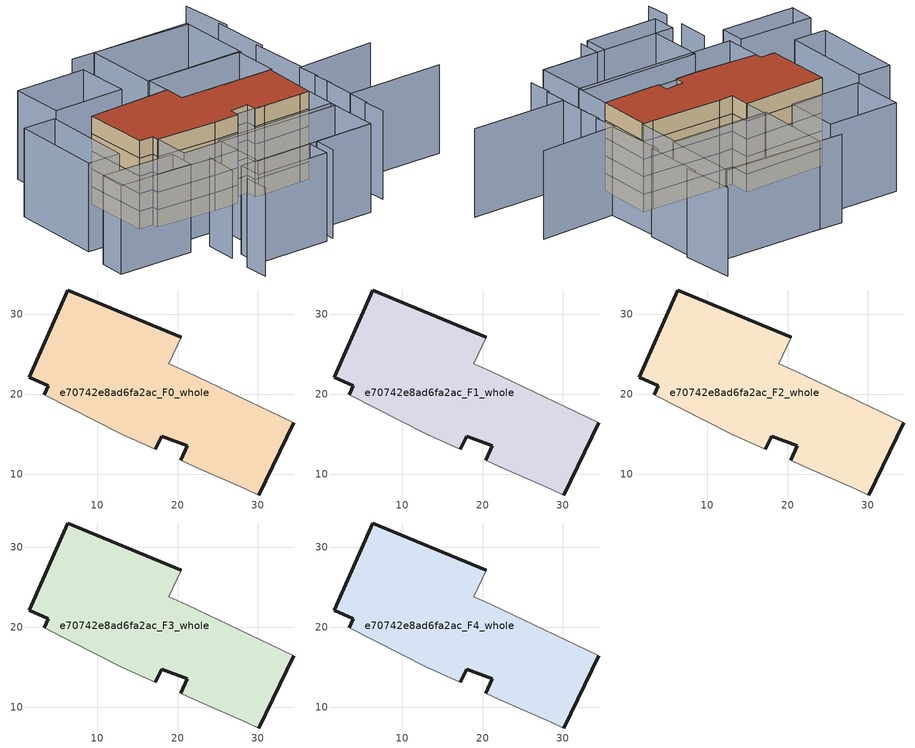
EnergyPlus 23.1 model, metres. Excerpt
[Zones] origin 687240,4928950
e70742e8ad6fa2ac_F0_whole
 floor ground (EU_floor_Construction): 20.47,27.14 18.88,23.78 21.17,22.82 32.91,17.19 34.52,16.42 30.12,7.43 28.56,8.12 22.12,10.97 20.37,11.75 21.22,13.58 18.01,14.75 17.19,13.16 13.05,14.99 3.34,19.94 3.84,21.07 1.47,22.15 6.31,33.01 z0
 wall outside (EU_wall_Construction): 17.19,13.16 18.01,14.75 21.22,13.58 20.37,11.75 / 30.12,7.43 34.52,16.42 / 20.47,27.14 6.31,33.01 1.47,22.15 3.84,21.07 3.34,19.94 z0:3
 wall adiabatic (EU_wall_Construction): 3.34,19.94 13.05,14.99 17.19,13.16 / 20.37,11.75 22.12,10.97 28.56,8.12 30.12,7.43 / 34.52,16.42 32.91,17.19 21.17,22.82 18.88,23.78 20.47,27.14 z0:3
e70742e8ad6fa2ac_F1_whole
 floor to e70742e8ad6fa2ac_F0_whole (EU_floor_Construction): 20.47,27.14 18.88,23.78 21.17,22.82 32.91,17.19 34.52,16.42 30.12,7.43 28.56,8.12 22.12,10.97 20.37,11.75 21.22,13.58 18.01,14.75 17.19,13.16 13.05,14.99 3.34,19.94 3.84,21.07 1.47,22.15 6.31,33.01 z3
 wall outside (EU_wall_Construction): 17.19,13.16 18.01,14.75 21.22,13.58 20.37,11.75 / 30.12,7.43 34.52,16.42 / 20.47,27.14 6.31,33.01 1.47,22.15 3.84,21.07 3.34,19.94 z3:6
 wall adiabatic (EU_wall_Construction): 3.34,19.94 13.05,14.99 17.19,13.16 / 20.37,11.75 22.12,10.97 28.56,8.12 30.12,7.43 / 34.52,16.42 32.91,17.19 21.17,22.82 18.88,23.78 20.47,27.14 z3:6
e70742e8ad6fa2ac_F2_whole
 floor to e70742e8ad6fa2ac_F1_whole (EU_floor_Construction): 20.47,27.14 18.88,23.78 21.17,22.82 32.91,17.19 34.52,16.42 30.12,7.43 28.56,8.12 22.12,10.97 20.37,11.75 21.22,13.58 18.01,14.75 17.19,13.16 13.05,14.99 3.34,19.94 3.84,21.07 1.47,22.15 6.31,33.01 z6
 wall outside (EU_wall_Construction): 17.19,13.16 18.01,14.75 21.22,13.58 20.37,11.75 / 30.12,7.43 34.52,16.42 / 20.47,27.14 6.31,33.01 1.47,22.15 3.84,21.07 3.34,19.94 z6:9
 wall adiabatic (EU_wall_Construction): 3.34,19.94 13.05,14.99 17.19,13.16 / 20.37,11.75 22.12,10.97 28.56,8.12 30.12,7.43 / 34.52,16.42 32.91,17.19 21.17,22.82 18.88,23.78 20.47,27.14 z6:9
e70742e8ad6fa2ac_F3_whole
 floor to e70742e8ad6fa2ac_F2_whole (EU_floor_Construction): 20.47,27.14 18.88,23.78 21.17,22.82 32.91,17.19 34.52,16.42 30.12,7.43 28.56,8.12 22.12,10.97 20.37,11.75 21.22,13.58 18.01,14.75 17.19,13.16 13.05,14.99 3.34,19.94 3.84,21.07 1.47,22.15 6.31,33.01 z9
 wall outside (EU_wall_Construction): 17.19,13.16 18.01,14.75 21.22,13.58 20.37,11.75 / 30.12,7.43 34.52,16.42 / 20.47,27.14 6.31,33.01 1.47,22.15 3.84,21.07 3.34,19.94 z9:12
 wall adiabatic (EU_wall_Construction): 3.34,19.94 13.05,14.99 17.19,13.16 / 20.37,11.75 22.12,10.97 28.56,8.12 30.12,7.43 / 34.52,16.42 32.91,17.19 21.17,22.82 18.88,23.78 20.47,27.14 z9:12
e70742e8ad6fa2ac_F4_whole
 floor to e70742e8ad6fa2ac_F3_whole (EU_floor_Construction): 20.47,27.14 18.88,23.78 21.17,22.82 32.91,17.19 34.52,16.42 30.12,7.43 28.56,8.12 22.12,10.97 20.37,11.75 21.22,13.58 18.01,14.75 17.19,13.16 13.05,14.99 3.34,19.94 3.84,21.07 1.47,22.15 6.31,33.01 z12
 wall outside (EU_wall_Construction): 17.19,13.16 18.01,14.75 21.22,13.58 20.37,11.75 / 30.12,7.43 34.52,16.42 / 20.47,27.14 6.31,33.01 1.47,22.15 3.84,21.07 3.34,19.94 z12:15
 wall adiabatic (EU_wall_Construction): 3.34,19.94 13.05,14.99 17.19,13.16 / 20.37,11.75 22.12,10.97 28.56,8.12 30.12,7.43 / 34.52,16.42 32.91,17.19 21.17,22.82 18.88,23.78 20.47,27.14 z12:15
 roof outside (EU_roof_Construction): 30.12,7.43 34.52,16.42 32.91,17.19 21.17,22.82 18.88,23.78 20.47,27.14 6.31,33.01 1.47,22.15 3.84,21.07 3.34,19.94 13.05,14.99 17.19,13.16 18.01,14.75 21.22,13.58 20.37,11.75 22.12,10.97 28.56,8.12 z15
shading: 28.79,-6.12 30.37,-2.3 / -5.3,-3.25 -3.61,0.72 / 12.19,-5.99 13.83,-2.34 / 13.83,-2.34 23.27,-6.56 / 30.57,-2.38 32.23,1.3 / 32.23,1.3 48.23,-5.92 / 32.28,1.21 34.72,6.58 / 34.31,5.43 35.84,9.28 / 35.98,8.92 37.45,12.78 / 50.66,7.37 37.77,12.66 / 37.77,12.66 41.91,22.74 / 42.19,21.81 46.49,31.63 / 46.52,30.24 49.91,39.06 / 44,35.66 23.98,45.54 / 0.69,9.51 -1.74,4.36 / 0.36,3.83 12.55,-1.7 / 12.55,-1.7 10.77,-5.63 / 10.77,-5.63 -1.42,-0.1 / -1.42,-0.1 0.36,3.83 / 23.58,-6.7 3.3,2.38 / 3.3,2.38 7.35,11.41 / 7.35,11.41 27.62,2.33 / 27.62,2.33 23.58,-6.7 / 3.34,19.94 30.12,7.43 / 30.12,7.43 27.31,1.4 / 27.31,1.4 0.53,13.91 / 0.53,13.91 3.34,19.94 / -2.7,11.07 -14.91,16.89 / -14.91,16.89 -12.91,21.08 / -12.91,21.08 -0.7,15.26 / -0.7,15.26 -2.7,11.07 / 18.8,23.59 22.29,31.24 / 22.29,31.24 38.22,23.96 / 38.22,23.96 34.73,16.32 / 34.73,16.32 18.8,23.59 / -9.7,25.23 -2.52,40.2 / -2.52,40.2 2.81,37.64 / 2.81,37.64 -4.37,22.68 / -4.37,22.68 -9.7,25.23 / 27.78,43.66 44.17,36.01 / 44.17,36.01 38.39,23.62 / 38.39,23.62 22,31.27 / 22,31.27 27.78,43.66 / 17.4,33.51 5.59,38.82 / 5.59,38.82 9.5,47.52 / 9.5,47.52 21.32,42.21 / 21.32,42.21 17.4,33.51 z0:15
[Building]
EU S2 Campaign: North Axis=0; Terrain=City; Solar Distribution=FullExterior
[Site:Location]
Bologna: Latitude=44.5; Longitude=11.25; Time Zone=1; Elevation=37
[SizingPeriod:WeatherFileDays]
AnnualSizingPeriod: Begin Month=1; Begin Day of Month=1; End Month=12; End Day of Month=31; Day of Week for Start Day=Monday; Use Weather File Daylight Saving Period=No; Use Weather File Rain and Snow Indicators=No
[MATERIAL]
EU_InternalMass_Material: Roughness=MediumRough; Thickness=0.1; Conductivity=1; Density=1800; Specific Heat=900; Thermal Absorptance=0.9; Solar Absorptance=0.7; Visible Absorptance=0.7
[MATERIAL:NOMASS] Roughness=MediumRough; Thermal Absorptance=0.9; Solar Absorptance=0.7; Visible Absorptance=0.7
Name | Thermal Resistance
EU_wall_NoMass | 0.905828
EU_roof_NoMass | 0.37593
EU_floor_NoMass | 0.67114
[CONSTRUCTION]
EU_wall_Construction: EU_wall_NoMass
EU_roof_Construction: EU_roof_NoMass
EU_floor_Construction: EU_floor_NoMass
EU_InternalMass_Construction: EU_InternalMass_Material
[ZONE] Type=1; Multiplier=1; Ceiling Height=autocalculate; Volume=1119.65; Floor Area=autocalculate; Part of Total Floor Area=Yes
e70742e8ad6fa2ac_F0_whole; e70742e8ad6fa2ac_F1_whole; e70742e8ad6fa2ac_F2_whole; e70742e8ad6fa2ac_F3_whole; e70742e8ad6fa2ac_F4_whole
[INTERNALMASS] Construction=EU_InternalMass_Construction; Surface Area=356.632
Name | Zone or ZoneList
e70742e8ad6fa2ac_F0_whole_EU_InternalMass | e70742e8ad6fa2ac_F0_whole
e70742e8ad6fa2ac_F1_whole_EU_InternalMass | e70742e8ad6fa2ac_F1_whole
e70742e8ad6fa2ac_F2_whole_EU_InternalMass | e70742e8ad6fa2ac_F2_whole
e70742e8ad6fa2ac_F3_whole_EU_InternalMass | e70742e8ad6fa2ac_F3_whole
e70742e8ad6fa2ac_F4_whole_EU_InternalMass | e70742e8ad6fa2ac_F4_whole
[OTHEREQUIPMENT] Fuel Type=Electricity; Design Level Calculation Method=Watts/Area; Power per Zone Floor Area=1; Fraction Latent=0; Fraction Radiant=0; Fraction Lost=0; Carbon Dioxide Generation Rate=0; EndUse Subcategory=EU_Step8_InternalGains
Name | Zone or ZoneList or Space or SpaceList | Schedule
EU_Step8_InternalGain_e70742e8ad6fa2ac_F0_whole_f000 | e70742e8ad6fa2ac_F0_whole | EU_Step8_GainSchedule_e70742e8ad6fa2ac_F0_whole_f000
EU_Step8_InternalGain_e70742e8ad6fa2ac_F1_whole_f000 | e70742e8ad6fa2ac_F1_whole | EU_Step8_GainSchedule_e70742e8ad6fa2ac_F1_whole_f000
EU_Step8_InternalGain_e70742e8ad6fa2ac_F2_whole_f000 | e70742e8ad6fa2ac_F2_whole | EU_Step8_GainSchedule_e70742e8ad6fa2ac_F2_whole_f000
EU_Step8_InternalGain_e70742e8ad6fa2ac_F3_whole_f000 | e70742e8ad6fa2ac_F3_whole | EU_Step8_GainSchedule_e70742e8ad6fa2ac_F3_whole_f000
EU_Step8_InternalGain_e70742e8ad6fa2ac_F4_whole_f000 | e70742e8ad6fa2ac_F4_whole | EU_Step8_GainSchedule_e70742e8ad6fa2ac_F4_whole_f000
[ZONEVENTILATION:DESIGNFLOWRATE] Schedule=EU_AlwaysOn; Design Flow Rate Calculation Method=AirChanges/Hour; Air Changes per Hour=0.73129; Ventilation Type=Natural; Fan Pressure Rise=0; Fan Total Efficiency=1; Constant Term Coefficient=1; Temperature Term Coefficient=0; Velocity Term Coefficient=0; Velocity Squared Term Coefficient=0; Minimum Indoor Temperature=-100; Maximum Indoor Temperature=100; Delta Temperature=-100; Minimum Outdoor Temperature=-100; Maximum Outdoor Temperature=100; Maximum Wind Speed=40
Name | Zone or ZoneList or Space or SpaceList
EU_ConstantAir_e70742e8ad6fa2ac_F0_whole | e70742e8ad6fa2ac_F0_whole
EU_ConstantAir_e70742e8ad6fa2ac_F1_whole | e70742e8ad6fa2ac_F1_whole
EU_ConstantAir_e70742e8ad6fa2ac_F2_whole | e70742e8ad6fa2ac_F2_whole
EU_ConstantAir_e70742e8ad6fa2ac_F3_whole | e70742e8ad6fa2ac_F3_whole
EU_ConstantAir_e70742e8ad6fa2ac_F4_whole | e70742e8ad6fa2ac_F4_whole
[HVACTEMPLATE:THERMOSTAT] Constant Heating Setpoint=20; Constant Cooling Setpoint=50
EU_HeatOnly_e70742e8ad6fa2ac_F0_whole; EU_HeatOnly_e70742e8ad6fa2ac_F1_whole; EU_HeatOnly_e70742e8ad6fa2ac_F2_whole; EU_HeatOnly_e70742e8ad6fa2ac_F3_whole; EU_HeatOnly_e70742e8ad6fa2ac_F4_whole
[HVACTEMPLATE:ZONE:IDEALLOADSAIRSYSTEM] System Availability Schedule=EU_AlwaysOn; Maximum Heating Supply Air Temperature=50; Minimum Cooling Supply Air Temperature=13; Maximum Heating Supply Air Humidity Ratio=0.0156; Minimum Cooling Supply Air Humidity Ratio=0.0077; Heating Limit=NoLimit; Cooling Limit=NoLimit; Heating Availability Schedule=EU_AlwaysOn; Cooling Availability Schedule=EU_CoolingOff; Dehumidification Control Type=ConstantSensibleHeatRatio; Cooling Sensible Heat Ratio=0.7; Dehumidification Setpoint=60; Humidification Control Type=None; Humidification Setpoint=30; Outdoor Air Method=None; Outdoor Air Flow Rate per Person=0.00944; Outdoor Air Flow Rate per Zone Floor Area=0; Outdoor Air Flow Rate per Zone=0; Demand Controlled Ventilation Type=None; Outdoor Air Economizer Type=NoEconomizer; Heat Recovery Type=None; Sensible Heat Recovery Effectiveness=0.7; Latent Heat Recovery Effectiveness=0.65
Name | Template Thermostat
e70742e8ad6fa2ac_F0_whole | EU_HeatOnly_e70742e8ad6fa2ac_F0_whole
e70742e8ad6fa2ac_F1_whole | EU_HeatOnly_e70742e8ad6fa2ac_F1_whole
e70742e8ad6fa2ac_F2_whole | EU_HeatOnly_e70742e8ad6fa2ac_F2_whole
e70742e8ad6fa2ac_F3_whole | EU_HeatOnly_e70742e8ad6fa2ac_F3_whole
e70742e8ad6fa2ac_F4_whole | EU_HeatOnly_e70742e8ad6fa2ac_F4_whole
[SIZING:ZONE] Zone Cooling Design Supply Air Temperature Input Method=SupplyAirTemperature; Zone Cooling Design Supply Air Temperature=13; Zone Heating Design Supply Air Temperature Input Method=SupplyAirTemperature; Zone Heating Design Supply Air Temperature=50; Zone Cooling Design Supply Air Humidity Ratio=0.008; Zone Heating Design Supply Air Humidity Ratio=0.008; Cooling Design Air Flow Method=DesignDay; Cooling Design Air Flow Rate=0; Cooling Minimum Air Flow per Zone Floor Area=0.000762; Cooling Minimum Air Flow=0; Cooling Minimum Air Flow Fraction=0.2; Heating Design Air Flow Method=DesignDay; Heating Design Air Flow Rate=0; Heating Maximum Air Flow per Zone Floor Area=0.002032; Heating Maximum Air Flow=0.141576; Heating Maximum Air Flow Fraction=0.3; Account for Dedicated Outdoor Air System=No; Dedicated Outdoor Air System Control Strategy=NeutralSupplyAir; Dedicated Outdoor Air Low Setpoint Temperature for Design=autosize; Dedicated Outdoor Air High Setpoint Temperature for Design=autosize; Zone Load Sizing Method=Sensible Load Only No Latent Load; Zone Latent Cooling Design Supply Air Humidity Ratio Input Method=HumidityRatioDifference; Zone Cooling Design Supply Air Humidity Ratio Difference=0.005; Zone Latent Heating Design Supply Air Humidity Ratio Input Method=HumidityRatioDifference; Zone Humidification Design Supply Air Humidity Ratio Difference=0.005
e70742e8ad6fa2ac_F0_whole; e70742e8ad6fa2ac_F1_whole; e70742e8ad6fa2ac_F2_whole; e70742e8ad6fa2ac_F3_whole; e70742e8ad6fa2ac_F4_whole
[SCHEDULE:CONSTANT]
Name | Hourly Value
EU_AlwaysOn | 1
EU_CoolingOff | 0
[SCHEDULE:FILE] Column Number=1; Rows to Skip at Top=0; Number of Hours of Data=8760; Column Separator=Comma; Interpolate to Timestep=No; Minutes per Item=60; Adjust Schedule for Daylight Savings=Yes
Name | File
EU_Step8_GainSchedule_e70742e8ad6fa2ac_F0_whole_f000 | ../../schedules/e70742e8ad6fa2ac/e70742e8ad6fa2ac_F0_whole_f000_gain.csv
EU_Step8_GainSchedule_e70742e8ad6fa2ac_F1_whole_f000 | ../../schedules/e70742e8ad6fa2ac/e70742e8ad6fa2ac_F1_whole_f000_gain.csv
EU_Step8_GainSchedule_e70742e8ad6fa2ac_F2_whole_f000 | ../../schedules/e70742e8ad6fa2ac/e70742e8ad6fa2ac_F2_whole_f000_gain.csv
EU_Step8_GainSchedule_e70742e8ad6fa2ac_F3_whole_f000 | ../../schedules/e70742e8ad6fa2ac/e70742e8ad6fa2ac_F3_whole_f000_gain.csv
EU_Step8_GainSchedule_e70742e8ad6fa2ac_F4_whole_f000 | ../../schedules/e70742e8ad6fa2ac/e70742e8ad6fa2ac_F4_whole_f000_gain.csv
